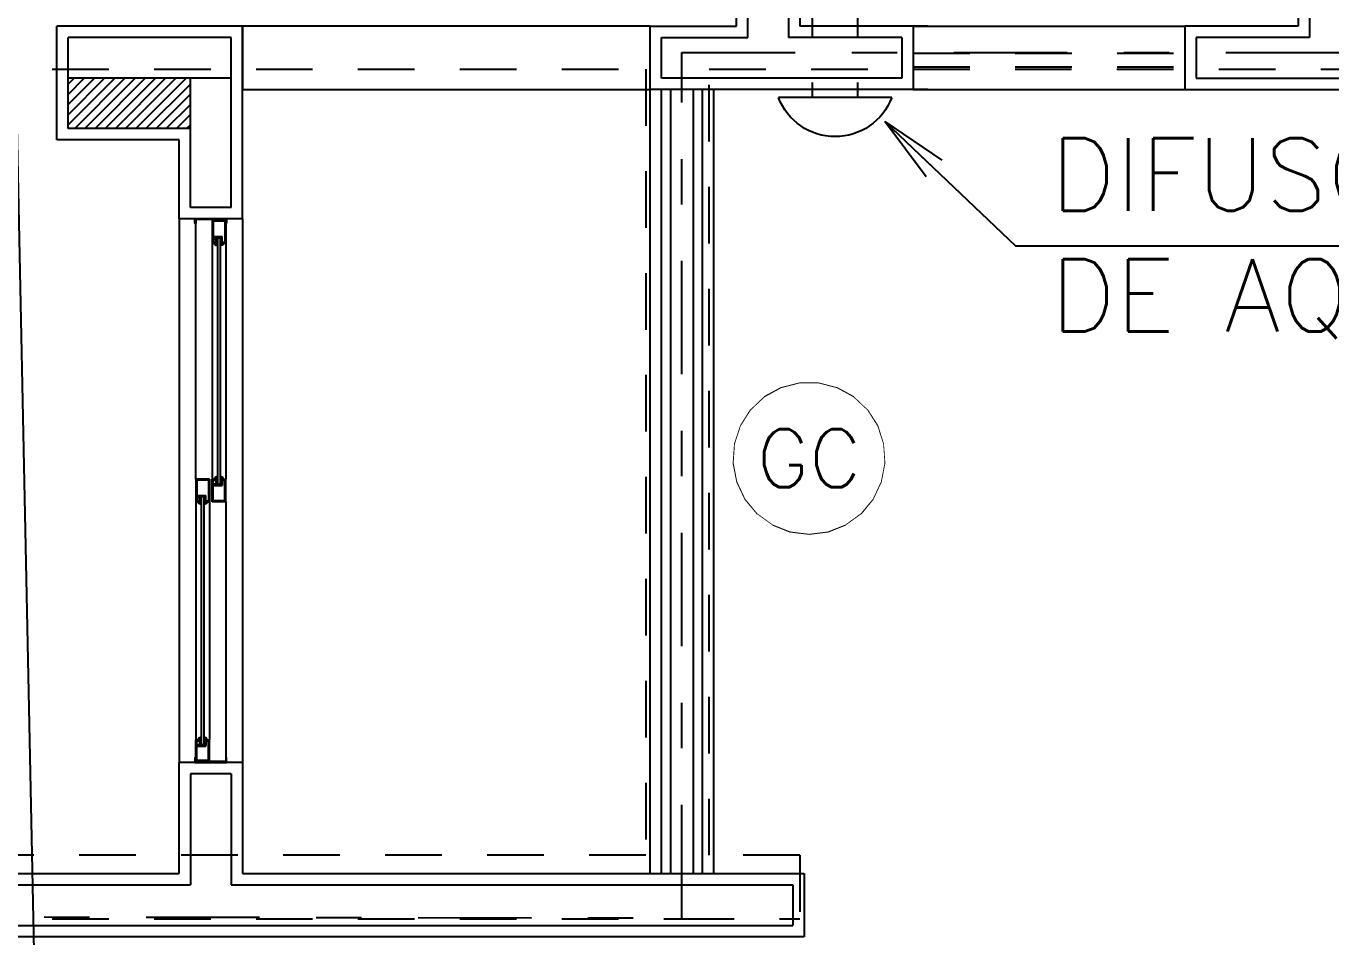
# Model space of a CAD drawing. Header units: millimetres. Extents: x 188.6 to 263.2, y 40.1 to 120.1.
# Drawn here: x 255.696 to 258.575, y 68.95 to 70.96 of the extents above; entities that cross this region are included whole.
import ezdxf
from ezdxf.enums import TextEntityAlignment as Align

# ---------------------------------------------------------------- set-up
doc = ezdxf.new("R2010")
doc.units = ezdxf.units.MM
doc.set_wipeout_variables(frame=1)
for name, pattern in [('ACAD_ISO14W100', [24, 12, -3, 0, -3, 0, -3, 0, -3]), ('DASHDOT2', [0.5, 0.25, -0.125, 0, -0.125]), ('HIDDEN2', [0.1875, 0.125, -0.0625]), ('XREF-TIPO$0$HIDDEN2', [0.1875, 0.125, -0.0625])]:
    doc.linetypes.add(name, pattern=pattern)
for name, color, linetype in [('ARQ', 8, 'Continuous'), ('ESTR-VIGAS', 11, 'HIDDEN2'), ('ESTRUTURA', 7, 'Continuous'), ('EX-AQ', 160, 'Continuous'), ('EXAUSTÃO-AQUECEDOR', 244, 'HIDDEN2'), ('GAS-TEXTO', 7, 'Continuous'), ('INC-TEXTO', 7, 'Continuous'), ('NORMO-AF', 2, 'Continuous'), ('SPDA-MALHA', 162, 'ACAD_ISO14W100')]:
    doc.layers.add(name, color=color, linetype=linetype)
doc.styles.add('60-100', font='romans.shx', dxfattribs={"height": 0.16})
doc.styles.add('60-50', font='romans.shx', dxfattribs={"height": 0.08})
doc.styles.add('60-75', font='romans.shx', dxfattribs={"height": 0.12})
doc.styles.add('ROMANS', font='ROMANS.SHX', dxfattribs={"height": 0.15})
doc.dimstyles.new('BOLAS75', dxfattribs={"dimtxt": 0.12, "dimasz": 0.075, "dimexe": 0.18, "dimexo": 0.06, "dimgap": 0.08, "dimtad": 0, "dimzin": 4, "dimdsep": 46, "dimtxsty": '60-75', "dimblk": 'ORIGIN', "dimcen": 0.09, "dimse1": 1, "dimse2": 1, "dimclrd": 244, "dimclrt": 7, "dimadec": 0, "dimazin": 0, "dimtfac": 1.8, "dimtix": 1, "dimtmove": 2, "dimatfit": 3, "dimldrblk": 'ORIGIN', "dimfxl": 0.18, "dimtvp": 2, "dimtolj": 1, "dimtzin": 4, "dimarcsym": 0})
doc.dimstyles.new('SETAS75', dxfattribs={"dimtxt": 0.16, "dimasz": 0.15, "dimexe": 0.15, "dimexo": 0, "dimgap": 0.1, "dimtad": 1, "dimzin": 10, "dimdsep": 46, "dimtxsty": '60-100', "dimblk1": 'OPEN', "dimblk2": 'OPEN', "dimsah": 1, "dimcen": 0, "dimclrd": 244, "dimclre": 244, "dimclrt": 7, "dimadec": 0, "dimazin": 0, "dimtfac": 1, "dimtix": 1, "dimtmove": 2, "dimatfit": 3, "dimldrblk": 'OPEN', "dimfxl": 0.15, "dimtolj": 1, "dimtzin": 6, "dimarcsym": 0})
pattern_1 = [(45, (-1932.70728, -1426.162144), (-0.01122532015, 0.01122532015), [])]

# ---------------------------------------------------------------- blocks, each defined once
blk = doc.blocks.new('XREF-TIPO$0$A$C35F81CAF')
at = {"color": 0}
for p, q in [((0.0028, 0.068), (0.0498, 0.068)), ((0.0028, 0.068), (0.0028, 0.038)), ((0.0048, 0.066), (0.0358, 0.066)), ((0.0048, 0.066), (0.0048, 0.04)), ((0.0358, 0.066), (0.0358, 0.046)), ((0.0378, 0.068), (0.0378, 0.048)), ((0.0498, 0.058), (0.0378, 0.058)), ((0.0398, 0.066), (0.0398, 0.06)), ((0.0398, 0.066), (0.0478, 0.066)), ((0.0478, 0.06), (0.0398, 0.06)), ((0.0478, 0.066), (0.0478, 0.06)), ((0.575, 0.068), (0.0498, 0.068)), ((0.0498, 0.068), (0.0498, 0.058)), ((0.625, 0.068), (0.575, 0.068)), ((0.575, 0.068), (0.575, 0.058)), ((0.575, 0.058), (0.587, 0.058)), ((0.585, 0.066), (0.577, 0.066)), ((0.577, 0.066), (0.577, 0.06)), ((0.577, 0.06), (0.585, 0.06)), ((0.585, 0.066), (0.585, 0.06)), ((0.587, 0.068), (0.587, 0.048)), ((0.623, 0.066), (0.589, 0.066)), ((0.589, 0.066), (0.589, 0.046)), ((0.623, 0.04), (0.623, 0.066)), ((0.625, 0.068), (1.198, 0.068)), ((0.625, 0.038), (0.625, 0.068)), ((0.0028, 0.038), (0.0498, 0.038)), ((0.0048, 0.04), (0.0478, 0.04)), ((0.0478, 0.046), (0.0358, 0.046)), ((0.0498, 0.048), (0.0378, 0.048)), ((0.586, 0.056), (0.0388, 0.056)), ((0.0388, 0.05), (0.0388, 0.056)), ((0.586, 0.05), (0.0388, 0.05)), ((0.0478, 0.046), (0.0478, 0.04)), ((0.0498, 0.048), (0.0498, 0.038)), ((0.575, 0.038), (0.0498, 0.038)), ((0.575, 0.048), (0.575, 0.038)), ((0.575, 0.048), (0.587, 0.048)), ((0.625, 0.038), (0.575, 0.038)), ((0.575, 0.032), (0.625, 0.032)), ((0.575, 0.002), (0.575, 0.032)), ((0.577, 0.046), (0.589, 0.046)), ((0.577, 0.046), (0.577, 0.04)), ((0.623, 0.04), (0.577, 0.04)), ((0.577, 0.03), (0.611, 0.03)), ((0.577, 0.004), (0.577, 0.03)), ((0.586, 0.05), (0.586, 0.056)), ((0.611, 0.03), (0.611, 0.01)), ((0.613, 0.032), (0.613, 0.012)), ((0.615, 0.03), (0.623, 0.03)), ((0.615, 0.03), (0.615, 0.024)), ((0.623, 0.03), (0.623, 0.024)), ((1.1968, 0.032), (0.625, 0.032)), ((0.625, 0.032), (0.625, 0.022)), ((1.1463, 0.032), (1.1463, 0.022)), ((1.1563, 0.03), (1.1483, 0.03)), ((1.1483, 0.03), (1.1483, 0.024)), ((1.1563, 0.03), (1.1563, 0.024)), ((1.1968, 0.032), (1.1583, 0.032)), ((1.1583, 0.032), (1.1583, 0.012)), ((1.1948, 0.03), (1.1603, 0.03)), ((1.1603, 0.03), (1.1603, 0.01)), ((1.1948, 0.004), (1.1948, 0.03)), ((1.1968, 0.002), (1.1968, 0.032)), ((0.575, 0.002), (0.002, 0.002)), ((0.575, 0.002), (0.625, 0.002)), ((0.577, 0.004), (0.623, 0.004)), ((0.623, 0.01), (0.611, 0.01)), ((0.625, 0.022), (0.613, 0.022)), ((0.625, 0.012), (0.613, 0.012)), ((1.1573, 0.02), (0.614, 0.02)), ((0.614, 0.014), (0.614, 0.02)), ((1.1573, 0.014), (0.614, 0.014)), ((0.623, 0.024), (0.615, 0.024)), ((0.623, 0.01), (0.623, 0.004)), ((0.625, 0.012), (0.625, 0.002)), ((1.1463, 0.002), (0.625, 0.002)), ((1.1463, 0.022), (1.1583, 0.022)), ((1.1463, 0.012), (1.1463, 0.002)), ((1.1463, 0.012), (1.1583, 0.012)), ((1.1968, 0.002), (1.1463, 0.002)), ((1.1483, 0.024), (1.1563, 0.024)), ((1.1483, 0.01), (1.1603, 0.01)), ((1.1483, 0.01), (1.1483, 0.004)), ((1.1948, 0.004), (1.1483, 0.004)), ((1.1573, 0.014), (1.1573, 0.02))]:
    blk.add_line(p, q, dxfattribs=at)
for points in [[(0, 0), (0.0102, 0), (0.0102, 0.002), (0.002, 0.002), (0.002, 0.068), (0.01, 0.068), (0.01, 0.07), (0, 0.07), (0, 0)], [(1.2, 0), (1.1898, 0), (1.1898, 0.002), (1.198, 0.002), (1.198, 0.068), (1.19, 0.068), (1.19, 0.07), (1.2, 0.07), (1.2, 0)]]:
    blk.add_lwpolyline(points, dxfattribs=at)
for points in [[(0.0503, 0.063), (0.0503, 0.058, -0.414214), (0.0498, 0.0575), (0.0383, 0.0575, 1), (0.0383, 0.0565), (0.0548, 0.0565), (0.0548, 0.058, 0.38517)], [(0.5745, 0.063), (0.5745, 0.058, 0.414214), (0.575, 0.0575), (0.5865, 0.0575, -1), (0.5865, 0.0565), (0.57, 0.0565), (0.57, 0.058, -0.38517)], [(0.0383, 0.0495, 1), (0.0383, 0.0485), (0.0498, 0.0485, -0.414214), (0.0503, 0.048), (0.0503, 0.043, 0.38517), (0.0548, 0.048), (0.0548, 0.0495)], [(0.5865, 0.0495, -1), (0.5865, 0.0485), (0.575, 0.0485, 0.414214), (0.5745, 0.048), (0.5745, 0.043, -0.38517), (0.57, 0.048), (0.57, 0.0495)], [(0.6255, 0.027), (0.6255, 0.022, -0.414214), (0.625, 0.0215), (0.6135, 0.0215, 1), (0.6135, 0.0205), (0.63, 0.0205), (0.63, 0.022, 0.38517)], [(0.6135, 0.0135, 1), (0.6135, 0.0125), (0.625, 0.0125, -0.414214), (0.6255, 0.012), (0.6255, 0.007, 0.38517), (0.63, 0.012), (0.63, 0.0135)], [(1.1463, 0.0215, -0.414214), (1.1458, 0.022), (1.1458, 0.027, 0.38517), (1.1413, 0.022), (1.1413, 0.0205), (1.1578, 0.0205, 1), (1.1578, 0.0215)], [(1.1463, 0.0125, 0.414214), (1.1458, 0.012), (1.1458, 0.007, -0.38517), (1.1413, 0.012), (1.1413, 0.0135), (1.1578, 0.0135, -1), (1.1578, 0.0125)]]:
    blk.add_lwpolyline(points, format="xyb", close=True, dxfattribs=at)
blk = doc.blocks.new('ESTR-TP-29.09.2016')
at = {"layer": 'ESTR-VIGAS'}
for p, q in [((51.31, 9.6152), (51.31, 9.6152)), ((51.31, 9.6152), (51.31, 9.6152)), ((51.45, 9.4752), (51.45, 9.4752)), ((51.45, 9.4752), (51.45, 9.4752))]:
    blk.add_line(p, q, dxfattribs=at)
for points in [[(48, 11.3502), (51.11, 11.3502)], [(51.11, 11.3502), (51.11, 9.6152)], [(51.25, 11.3502), (55.4003, 11.3502)], [(51.25, 9.6152), (51.25, 11.3502)], [(51.11, 9.6152), (48, 9.6152)], [(51.45, 9.6152), (51.25, 9.6152)], [(51.45, 9.6152), (51.45, 9.4752)], [(48, 9.4752), (51.18, 9.4752)], [(51.18, 9.4752), (51.45, 9.4752)]]:
    blk.add_lwpolyline(points, dxfattribs=at)
blk = doc.blocks.new('_Origin')
at = {"layer": 'NORMO-AF', "color": 0, "lineweight": -2}
blk.add_line((0, 0), (-1, 0), dxfattribs=at)
blk.add_circle((0, 0), 0.5, dxfattribs=at)
blk = doc.blocks.new('CHA4')
at = {"layer": 'EXAUSTÃO-AQUECEDOR', "linetype": 'Continuous'}
for p, q in [((-0.9083, 0.3202), (-0.8083, 0.3202)), ((0, -0.125), (0, 0.125))]:
    blk.add_line(p, q, dxfattribs=at)
at = {"layer": 'EXAUSTÃO-AQUECEDOR'}
for p, q in [((-0.9083, 0.3202), (-0.9083, 0.1503)), ((-0.8083, 0.3202), (-0.8083, 0.1503)), ((-0.8083, 0.1503), (-0.9083, 0.1503)), ((-0.7083, 0.0503), (0, 0.0503)), ((-0.7083, 0.0503), (-0.7083, -0.0497)), ((-0.7083, -0.0497), (0, -0.0497))]:
    blk.add_line(p, q, dxfattribs=at)
for centre, radius, start, end in [((-0.8583, 0.3202), 0.05, 360, 180), ((-0.7083, 0.1503), 0.2, 180, 270), ((-0.7083, 0.1503), 0.1, 180, 270)]:
    blk.add_arc(centre, radius, start, end, dxfattribs=at)
at = {"layer": 'EXAUSTÃO-AQUECEDOR', "linetype": 'Continuous'}
blk.add_arc((-0.0474, 0), 0.1337, 290.7729, 69.2271, dxfattribs=at)
blk = doc.blocks.new('_OPEN')
at = {"color": 0, "linetype": 'ByBlock'}
for p, q in [((-1, 0.167), (0, 0)), ((0, 0), (-1, -0.167)), ((0, 0), (-1, 0))]:
    blk.add_line(p, q, dxfattribs=at)
blk = doc.blocks.new('INC-OBJETO')
at = {"color": 0}
blk.add_lwpolyline([(0, 0.002084), (-0.000518, 0.002019), (-0.001004, 0.001827), (-0.001427, 0.001519), (-0.00176, 0.001117), (-0.001982, 0.000644), (-0.00208, 0.000131), (-0.002047, -0.000391), (-0.001886, -0.000887), (-0.001606, -0.001329), (-0.001225, -0.001686), (-0.000767, -0.001938), (-0.000261, -0.002068), (0.000261, -0.002068), (0.000767, -0.001938), (0.001225, -0.001686), (0.001606, -0.001329), (0.001886, -0.000887), (0.002047, -0.000391), (0.00208, 0.000131), (0.001982, 0.000644), (0.00176, 0.001117), (0.001427, 0.001519), (0.001004, 0.001827), (0.000518, 0.002019)], close=True, dxfattribs=at)
blk.add_wipeout([(0, 0.002084), (-0.000518, 0.002019), (-0.001004, 0.001827), (-0.001427, 0.001519), (-0.00176, 0.001117), (-0.001982, 0.000644), (-0.00208, 0.000131), (-0.002047, -0.000391), (-0.001886, -0.000887), (-0.001606, -0.001329), (-0.001225, -0.001686), (-0.000767, -0.001938), (-0.000261, -0.002068), (0.000261, -0.002068), (0.000767, -0.001938), (0.001225, -0.001686), (0.001606, -0.001329), (0.001886, -0.000887), (0.002047, -0.000391), (0.00208, 0.000131), (0.001982, 0.000644), (0.00176, 0.001117), (0.001427, 0.001519), (0.001004, 0.001827), (0.000518, 0.002019)], dxfattribs=at)
at = {"color": 0, "style": 'ROMANS', "width": 1.285725}
blk.add_attdef('OBJETO', text='', height=0.0016, dxfattribs=at).set_placement((-0.001786, -0.00083), (0.001643, -0.00083), align=Align.FIT)

msp = doc.modelspace()

# ---------------------------------------------------------------- hatches: boundary and pattern name
at = {"layer": 'ARQ'}
h = msp.add_hatch(dxfattribs=at)
h.set_pattern_fill('ANSI31', color=256, scale=0.005)
h.set_pattern_definition(pattern_1)
h.paths.add_polyline_path([(255.7882, 70.8446), (256.0582, 70.8446), (256.0582, 70.7337), (255.7882, 70.7337)])
h = msp.add_hatch(dxfattribs=at)
h.set_pattern_fill('ANSI31', color=256, scale=0.005)
h.set_pattern_definition(pattern_1)
h.paths.add_polyline_path([(255.7882, 70.8446), (256.0582, 70.8446), (256.0582, 70.7337), (255.7882, 70.7337)])

# ---------------------------------------------------------------- linework, layer by layer
for p, q in [((258.5032, 72.7096), (258.5032, 70.9596)), ((258.5032, 72.7096), (258.5032, 70.9596)), ((258.5282, 72.7346), (258.5282, 70.9346)), ((258.5282, 72.7346), (258.5282, 70.9346)), ((257.2632, 70.9596), (257.2632, 71.9996)), ((257.2632, 70.9596), (257.2632, 71.9996)), ((257.2882, 70.9346), (257.2882, 71.9946)), ((257.2882, 70.9346), (257.2882, 71.9946)), ((257.3782, 71.9946), (257.3782, 70.9346)), ((257.3782, 71.9946), (257.3782, 70.9346)), ((257.4032, 71.9996), (257.4032, 70.9596)), ((257.4032, 71.9996), (257.4032, 70.9596)), ((255.7632, 70.7087), (255.7632, 70.9596)), ((256.1756, 70.9596), (255.7632, 70.9596)), ((255.7632, 70.7087), (255.7632, 70.9596)), ((256.1756, 70.9596), (255.7632, 70.9596)), ((256.1732, 70.5346), (256.1732, 70.9596)), ((256.1732, 70.5346), (256.1732, 70.9596)), ((257.0731, 70.8196), (257.0731, 70.9596)), ((257.0731, 70.8196), (257.0731, 70.9596)), ((257.0732, 70.9596), (257.2632, 70.9596)), ((257.0732, 70.9596), (257.2632, 70.9596)), ((257.6858, 70.9596), (257.4032, 70.9596)), ((257.6858, 70.9596), (257.4032, 70.9596)), ((257.6532, 70.9596), (257.6532, 70.8196)), ((257.6532, 70.9596), (258.2532, 70.9596)), ((257.6532, 70.9596), (257.6532, 70.8196)), ((257.6532, 70.9596), (258.2532, 70.9596)), ((258.5032, 70.9596), (258.2532, 70.9596)), ((258.2532, 70.9596), (258.2532, 70.8196)), ((258.5032, 70.9596), (258.2532, 70.9596)), ((258.2532, 70.9596), (258.2532, 70.8196)), ((255.7882, 70.7337), (255.7882, 70.9346)), ((256.1482, 70.9346), (255.7882, 70.9346)), ((255.7882, 70.7337), (255.7882, 70.9346)), ((256.1482, 70.9346), (255.7882, 70.9346)), ((256.1482, 70.5596), (256.1482, 70.9346)), ((256.1482, 70.5596), (256.1482, 70.9346)), ((257.0981, 70.9346), (257.2882, 70.9346)), ((257.0981, 70.8446), (257.0981, 70.9346)), ((257.0981, 70.9346), (257.2882, 70.9346)), ((257.0981, 70.8446), (257.0981, 70.9346)), ((257.6282, 70.9346), (257.3782, 70.9346)), ((257.6282, 70.9346), (257.3782, 70.9346)), ((257.6282, 70.9346), (257.6282, 70.8446)), ((257.6282, 70.9346), (257.6282, 70.8446)), ((258.5282, 70.9346), (258.2782, 70.9346)), ((258.2782, 70.9346), (258.2782, 70.8446)), ((258.5282, 70.9346), (258.2782, 70.9346)), ((258.2782, 70.9346), (258.2782, 70.8446)), ((256.1482, 70.8446), (255.7882, 70.8446)), ((256.1482, 70.8446), (255.7882, 70.8446)), ((256.0582, 70.5596), (256.0582, 70.8446)), ((256.0582, 70.5596), (256.0582, 70.8446)), ((257.6282, 70.8446), (257.0981, 70.8446)), ((257.6282, 70.8446), (257.0981, 70.8446)), ((258.2782, 70.8446), (261.6382, 70.8446)), ((258.2782, 70.8446), (261.6382, 70.8446)), ((257.6858, 70.8196), (257.0731, 70.8196)), ((257.6858, 70.8196), (257.0731, 70.8196)), ((257.0732, 69.0896), (257.0732, 70.8196)), ((257.0732, 69.0896), (257.0732, 70.8196)), ((257.0982, 69.0896), (257.0982, 70.8196)), ((257.0982, 69.0896), (257.0982, 70.8196)), ((257.1188, 69.0896), (257.1188, 70.8196)), ((257.1188, 69.0896), (257.1188, 70.8196)), ((257.1688, 69.0896), (257.1688, 70.8196)), ((257.1688, 69.0896), (257.1688, 70.8196)), ((257.1882, 69.0896), (257.1882, 70.8196)), ((257.1882, 69.0896), (257.1882, 70.8196)), ((257.2131, 69.0896), (257.2131, 70.819)), ((257.2131, 69.0896), (257.2131, 70.819)), ((257.6532, 70.8196), (258.2532, 70.8196)), ((257.6532, 70.8196), (258.2532, 70.8196)), ((258.2532, 70.8196), (261.6631, 70.8196)), ((258.2532, 70.8196), (261.6631, 70.8196)), ((256.0582, 70.7337), (255.7882, 70.7337)), ((256.0582, 70.7337), (255.7882, 70.7337)), ((256.0332, 70.7087), (255.7632, 70.7087)), ((256.0332, 70.7087), (255.7632, 70.7087)), ((256.0332, 70.5346), (256.0332, 70.7087)), ((256.0332, 70.5346), (256.0332, 70.7087)), ((256.1482, 70.5596), (256.0582, 70.5596)), ((256.1482, 70.5596), (256.0582, 70.5596)), ((256.1732, 70.5346), (256.0332, 70.5346)), ((256.0332, 70.5346), (256.0332, 69.3346)), ((256.1732, 70.5346), (256.0332, 70.5346)), ((256.0332, 70.5346), (256.0332, 69.3346)), ((256.1732, 70.5346), (256.1732, 69.3346)), ((256.1732, 70.5346), (256.1732, 69.3346)), ((256.0332, 69.0894), (256.0332, 69.3346)), ((256.1732, 69.3346), (256.0332, 69.3346)), ((256.0332, 69.0894), (256.0332, 69.3346)), ((256.1732, 69.3346), (256.0332, 69.3346)), ((256.1732, 69.3346), (256.1732, 69.0894)), ((256.1732, 69.3346), (256.1732, 69.0894)), ((256.1482, 69.3096), (256.0582, 69.3096)), ((256.0582, 69.3096), (256.0582, 69.0644)), ((256.1482, 69.3096), (256.0582, 69.3096)), ((256.0582, 69.3096), (256.0582, 69.0644)), ((256.1482, 69.3096), (256.1482, 69.0644)), ((256.1482, 69.3096), (256.1482, 69.0644)), ((253.9632, 69.0896), (256.0332, 69.0896)), ((253.9632, 69.0896), (256.0332, 69.0896)), ((256.1732, 69.0894), (257.4131, 69.0894)), ((256.1732, 69.0894), (257.4131, 69.0894)), ((257.4131, 69.0894), (257.4131, 68.9496)), ((257.4131, 69.0894), (257.4131, 68.9496)), ((253.9382, 69.0646), (256.0582, 69.0646)), ((253.9382, 69.0646), (256.0582, 69.0646)), ((256.1482, 69.0644), (257.3881, 69.0644)), ((256.1482, 69.0644), (257.3881, 69.0644)), ((257.3881, 69.0644), (257.3881, 68.9746)), ((257.3881, 69.0644), (257.3881, 68.9746)), ((253.9382, 68.9746), (257.3881, 68.9748)), ((253.9382, 68.9746), (257.3881, 68.9748)), ((257.4131, 68.9498), (251.5879, 68.9498)), ((257.4131, 68.9498), (251.5879, 68.9498))]:
    msp.add_line(p, q, dxfattribs=at)
at = {"layer": 'ARQ', "linetype": 'XREF-TIPO$0$HIDDEN2'}
for p, q in [((257.6532, 70.8996), (258.2532, 70.8996)), ((257.6532, 70.8996), (258.2532, 70.8996)), ((257.6532, 70.8696), (258.2532, 70.8696)), ((257.6532, 70.8696), (258.2532, 70.8696))]:
    msp.add_line(p, q, dxfattribs=at)
at = {"layer": 'ARQ'}
msp.add_lwpolyline([(257.0732, 70.8196), (257.0732, 70.9596), (256.1732, 70.9596), (256.1732, 70.8196)], close=True, dxfattribs=at)
msp.add_lwpolyline([(257.0732, 70.8196), (257.0732, 70.9596), (256.1732, 70.9596), (256.1732, 70.8196)], close=True, dxfattribs=at)
at = {"layer": 'SPDA-MALHA', "linetype": 'DASHDOT2'}
for p, q in [((257.1431, 68.9912), (257.1431, 70.9016)), ((257.1431, 70.9016), (261.583, 70.9016)), ((251.7607, 69.0004), (257.1431, 68.9912))]:
    msp.add_line(p, q, dxfattribs=at)

# ---------------------------------------------------------------- block references
at = {"layer": 'ARQ', "rotation": 90}
msp.add_blockref('XREF-TIPO$0$A$C35F81CAF', (256.1382, 69.3346), dxfattribs=at)
msp.add_blockref('XREF-TIPO$0$A$C35F81CAF', (256.1382, 69.3346), dxfattribs=at)
at = {"layer": 'ESTRUTURA'}
msp.add_blockref('ESTR-TP-29.09.2016', (205.9531, 59.5144), dxfattribs=at)
at = {"layer": 'EXAUSTÃO-AQUECEDOR', "linetype": 'Continuous', "xscale": -1, "rotation": 90}
msp.add_blockref('CHA4', (257.4811, 70.8019, 0), dxfattribs=at)

# ---------------------------------------------------------------- texts
at = {"layer": 'EX-AQ', "color": 7, "insert": (257.9565, 70.7121), "char_height": 0.16, "width": 2.708259, "attachment_point": 1, "style": '60-50'}
msp.add_mtext('DIFUSOR P/ CHAMINÉ\\PDE AQUECEDOR', dxfattribs=at)

# ---------------------------------------------------------------- leaders
at = {"layer": 'GAS-TEXTO'}
for points, dimstyle in [([(255.6556, 71.6736), (255.721, 68.5406), (258.5323, 68.5406)], 'BOLAS75'), ([(257.5909, 70.7488), (257.8795, 70.4743), (260.6727, 70.4743)], 'SETAS75'), ([(254.5872, 70.3157), (255.721, 68.5406)], 'BOLAS75')]:
    msp.add_leader(points, dimstyle=dimstyle, dxfattribs=at)

# ---------------------------------------------------------------- next in the draw order: block references
at = {"layer": 'INC-TEXTO'}
ref = msp.add_blockref('INC-OBJETO', (257.4236, 70.0057), dxfattribs=dict(at, xscale=80, yscale=80, zscale=80, rotation=180))
ref.add_attrib('OBJETO', 'GC', dxfattribs={"layer": '0', "height": 0.128, "style": 'ROMANS'}).set_placement((257.4236, 70.0057), align=Align.MIDDLE_CENTER)

doc.saveas('drawing.dxf')
